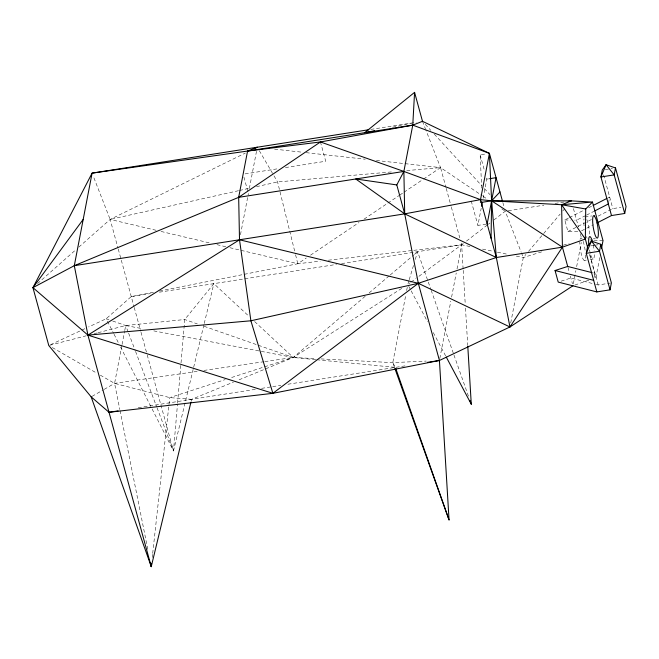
<?xml version="1.0" encoding="UTF-8"?>
<svg xmlns="http://www.w3.org/2000/svg" width="659" height="659" viewBox="0 0 659 659"><rect width="100%" height="100%" fill="white"/><g stroke="black" fill="none" stroke-linecap="round" stroke-linejoin="round"><path stroke-width="0.49" stroke-dasharray="3.29 2.47" d="M152.13 409.008L173.482 450.937L177.502 404.074M177.584 403.061L184.751 319.516L213.854 283.65L249.061 316.386M152.254 557.473L152.583 554.417M152.699 553.395L169.742 397.616L225.18 379.6M121.866 345.473L114.584 383.373L119.823 409.552M122.055 344.476L124.551 331.51M124.74 330.513L125.696 325.53L184.751 319.516L197.346 323.923M240.469 234.744L248.402 193.491M249.366 188.466L256.516 151.24M394.519 367.458L392.789 362.631L405.878 294.548M406.644 290.537L407.608 285.536M439.817 358.463L450.83 301.114M451.604 297.094L456.242 272.95M457.016 268.921L461.654 244.777L460.847 241.812M486.235 224.101L477.907 225.403L481.194 208.302M483.129 198.244L486.803 179.133L486.004 176.208M510.725 322.943L523.295 257.554L525.923 254.448M573.363 283.732L575.884 270.651M576.65 266.631L581.296 242.487M594.237 277.357L594.995 273.394L593.042 272.892M608.521 202.98L609.666 197.033L607.837 197.972M599.739 257.653L595.893 277.661L589.13 252.924M157.064 407.863L173.482 450.937L193.425 368.29M193.664 367.294L204.002 324.475M204.241 323.478L213.854 283.65M191.143 401.331L191.629 399.338L233.418 382.129M408.951 280.668L407.797 284.531L410.244 282.727M409.239 279.704L413.564 265.215M415.294 259.415L417.608 251.689L430.854 289.342M528.559 251.343L543.032 234.266M543.683 233.484L560.134 214.076M562.761 210.971L564.738 208.648M37.538 283.592L75.752 249.827M78.808 247.125L110.144 219.431L245.337 153.086M153.465 292.225L131.256 296.599L106.173 318.767L88.586 326.963M365.21 296.27L293.255 357.475L237.215 380.564M369.114 292.942L389.453 275.643M390.235 274.976L413.695 255.017M414.478 254.349L417.608 251.689M463.269 243.533L416.776 277.909M466.498 241.054L487.479 224.908M488.286 224.291L489.901 223.047M493.937 219.941L505.239 211.242L521.08 251.886M411.068 282.118L415.961 278.51M159.519 291.031L297.794 263.748L306.287 258.023M310.537 255.165L358.974 222.544M364.073 219.118L387.014 203.664M387.863 203.087L398.909 195.649M399.758 195.08L403.16 192.79M404.008 192.214L422.699 179.627M423.556 179.059L440.55 167.608L482.256 195.748M401.726 288.403L293.255 357.475L230.04 378.019M92.038 396.372L103.306 389.873M104.18 389.37L114.584 383.373L197.832 371.305M577.786 231.713L567.934 231.523L564.763 219.949L568.429 218.08M569.343 217.61L584.006 210.13M588.594 207.791L592.26 205.921M585.662 215.542L576.592 220.172L574.623 220.139M586.568 215.081L593.825 211.382M567.934 231.523L591.757 219.365M598.174 216.094L612.837 208.606L620.967 207.33M581.576 230.823L593.364 224.81M50.636 344.657L84.887 328.693M574.887 285.067L589.212 280.017M561.139 281.154L570.867 278.024L595.242 284.227M516.335 256.112L523.295 257.554L543.799 251.219M563.321 245.197L569.178 243.385M49.771 345.267L86.255 335.777M94.146 333.734L97.104 332.96M98.092 332.704L125.696 325.53L141.85 328.602M238.467 190.706L110.144 219.431L93.191 175.961M239.472 190.484L249.497 188.235M256.516 186.67L277.571 181.95L393.398 171.76M392.566 127.195L411.521 123.464M370.803 129.411L416.414 122.261M245.132 173.885L278.378 168.671M285.429 167.567L325.719 161.249L320.711 142.921M481.696 188.136L480.156 154.824L485.699 153.951M486.803 179.133L488.649 178.836M605.324 169.544L612.442 168.432M508.287 210.765L543.864 205.188M555.051 203.433L564.203 202M584.895 217.025L591.749 215.946M131.256 296.599L150.392 293.601M159.462 292.176L336.51 264.407M341.576 263.616L461.654 244.777L470.608 246.631M593.372 238.731L595.332 238.426M590.653 245.906L593.71 245.428M594.723 245.263L598.792 244.629M584.327 260.437L586.288 260.124M590.209 259.514L593.141 259.053M596.214 284.474L598.166 284.968L610.358 283.057M138.242 407.715L255.486 389.321M261.574 388.373L271.706 386.784M272.719 386.619L280.833 385.35M287.925 384.238L407.386 365.498M203.919 370.424L263.814 361.742M264.836 361.593L293.255 357.475L315.834 358.644M229.917 247.718L297.794 263.748L320.183 261.153M328.322 260.214L412.806 250.436M413.819 250.321L461.654 244.777L463.137 269.309M406.718 170.59L440.55 167.608L445.962 187.395M320.966 358.916L392.789 362.631L426.249 361.083M564.763 219.949L570.678 220.065M589.929 239.909L592.943 240.082M593.948 240.14L603.01 240.642M191.629 399.338L169.742 397.616L114.584 383.373L100.357 375.193M315.727 359.657L293.255 357.475L151.941 330.53M316.748 359.756L395.375 367.384L392.789 362.631M274.597 149.14L302.086 152.204M306.155 152.657L365.21 159.223M376.404 160.475L440.55 167.608L425.805 129.807M482.536 249.11L493.467 251.376M497.446 252.199L508.377 254.465M156.059 230.279L110.144 219.431L117.994 248.122M161.051 231.457L209.957 243.006M216.943 244.654L225.93 246.779M108.966 319.73L106.173 318.767L113.603 333.355M112.681 321.024L125.696 325.53L128.25 332.227M204.125 326.296L257.414 344.937M258.377 345.275L293.255 357.475L254.308 321.262M52.341 347.565L96.799 373.142M483.105 196.316L487.363 199.191M501.829 208.952L505.239 211.242M425.269 124.329L430.838 130.375M434.314 134.156L481.597 185.55M484.373 188.573L489.942 194.619M259.317 150.689L273.51 175.006M274.02 175.871L277.571 181.95L295.323 253.773M408.761 286.344L410.689 289.968M411.167 290.883L427.518 321.707M433.284 332.589L445.789 356.173M114.065 334.261L118.711 343.38M120.564 347.021L151.661 408.094M586.831 219.587L586.996 219.958A11.376 2.282 81.1 0 1 589.533 235.848M521.45 252.825L523.295 257.554M422.493 121.305L425.442 128.867M128.62 333.182L135.186 350.415M135.548 351.379L156.702 406.9M431.192 290.306L453.614 354.023M453.952 354.995L468.903 397.476M603.595 174.849L612.837 208.606M589.714 254.102L598.166 284.968M573.429 208.598L578.445 226.927M580.291 233.681L581.609 238.5M567.967 267.414L569.285 272.241M570.34 276.096L572.449 283.815M502.858 202.568L503.921 206.424M480.156 154.824L484.406 170.376M471.259 201.102L477.907 225.403M446.234 188.383L451.102 206.193M451.374 207.181L459.76 237.858M243.912 177.098L247.866 191.563M118.266 249.118L133.966 306.493M134.23 307.489L140.729 331.23M141.001 332.218L146.957 353.982M147.229 354.97L173.482 450.937M295.57 254.769L297.794 263.748M120.02 410.557L147.822 549.515M589.541 249.942L589.657 250.593A11.376 2.282 81.1 0 0 592.82 258.938A11.376 2.282 81.1 0 0 594.327 253.542M463.203 270.33L465.238 304.063M465.485 308.148L467.701 344.945M585.513 254.918A11.376 2.282 81.1 0 1 584.014 260.321A11.376 2.282 81.1 0 1 580.843 251.969L579.813 243.451A11.376 2.282 81.1 0 1 579.813 241.853M580.06 239.382A11.376 2.282 81.1 0 1 582.391 239.514M583.133 241.326A11.376 2.282 81.1 0 1 585.25 251.268M587.12 238.245A11.376 2.282 81.1 0 1 586.378 236.565M584.063 225.839A11.376 2.282 81.1 0 1 584.014 218.78M593.298 245.016A11.376 2.282 81.1 0 1 594.154 250.84"/><path stroke-width="0.99" d="M601.469 248.641L603.01 240.642L592.457 202.058L585.727 208.994L585.34 239.077L587.507 246.993M491.07 238.228L491.606 200.814L489.406 153.366L422.493 121.305L412.765 125.152L320.447 141.957L247.57 151.059L92.087 173.128L32.95 287.645L48.782 345.522L91.164 396.866L109.023 412.295L272.892 393.324L439.429 360.473L509.951 326.971L572.984 285.742M374.609 130.737L364.633 132.698L414.577 92.367L412.765 125.152L403.876 171.431L404.708 213.862L418.317 283.304L439.429 360.473L449.051 519.926L394.865 368.422M91.164 396.866L151.249 566.633L151.586 563.577M190.904 402.328L151.249 566.633L87.919 335.126L74.302 265.684L92.087 173.128L368.776 129.732M272.892 393.324L87.919 335.126L32.95 287.645L74.302 265.684L238.673 197.338L320.447 141.957L403.876 171.431L480.51 199.644L491.606 200.814L561.592 204.727L585.34 239.077L562.424 247.158L496.342 257.521L418.317 283.304L272.892 393.324L250.89 320.785L239.505 239.769L238.673 197.338L247.57 151.059L257.29 147.212L255.453 148.118M418.317 283.304L250.89 320.785L87.919 335.126L239.505 239.769L418.317 283.304L509.951 326.971L496.342 257.521L480.51 199.644L489.406 153.366L412.765 125.152L247.57 151.059M481.581 206.292L482.355 202.272L491.606 200.814L571.32 200.88L592.457 202.058L561.592 204.727L562.424 247.158L567.704 266.45L592.07 272.645M487.158 223.953L496.054 177.675L489.579 178.696M596.832 291.912L586.271 253.328L587.606 246.384L591.436 241.103L600.827 244.308L599.492 251.252L610.045 289.836L596.832 291.912L558.214 282.093L555.051 270.511L567.704 266.45M611.503 215.551L600.942 176.966L602.277 170.022L606.107 164.742L615.498 167.954L614.163 174.89L624.716 213.475L611.503 215.551L596.988 222.956M610.045 289.836L611.379 282.892L600.827 244.308M624.716 213.475L626.05 206.539L615.498 167.954M499.959 191.95L491.606 200.814L496.342 257.521L404.708 213.862L396.792 184.924L403.876 171.431L238.673 197.338M509.951 326.971L562.424 247.158L491.606 200.814M32.95 287.645L83.199 219.406M593.174 205.451L606.914 198.433M594.731 210.921L608.331 203.977M74.302 265.684L404.708 213.862L480.51 199.644M568.264 201.357L571.32 200.88L561.592 204.727L585.727 208.994M109.023 412.295L118.093 410.878M427.411 362.359L439.429 360.473M480.337 202.058L482.355 202.272M396.792 184.924L355.745 178.976L404.708 213.862M555.051 270.511L593.66 280.33M446.275 357.079L471.284 404.231L467.766 345.967M469.925 400.367L471.284 404.231M395.713 368.348L449.051 519.926M489.406 153.366L502.595 201.596M414.577 92.367L422.493 121.305M150.441 562.605L151.249 566.633M588.792 244.769L588.627 242.067A11.376 2.282 81.1 0 1 591.197 238.13L591.947 239.942A11.376 2.282 81.1 0 1 592.663 242.29M606.107 164.742L600.942 176.966L614.163 174.89L606.107 164.742M591.436 241.103L586.271 253.328L599.492 251.252L591.436 241.103M594.344 215.897L593.701 215.641A11.376 2.282 81.1 0 0 593.265 227.38L593.808 230.271A11.376 2.282 81.1 0 0 596.65 237.866L597.293 238.113A11.376 2.282 81.1 0 0 598.248 230.716A11.376 2.282 81.1 0 0 595.81 218.582L594.344 215.897"/></g></svg>
